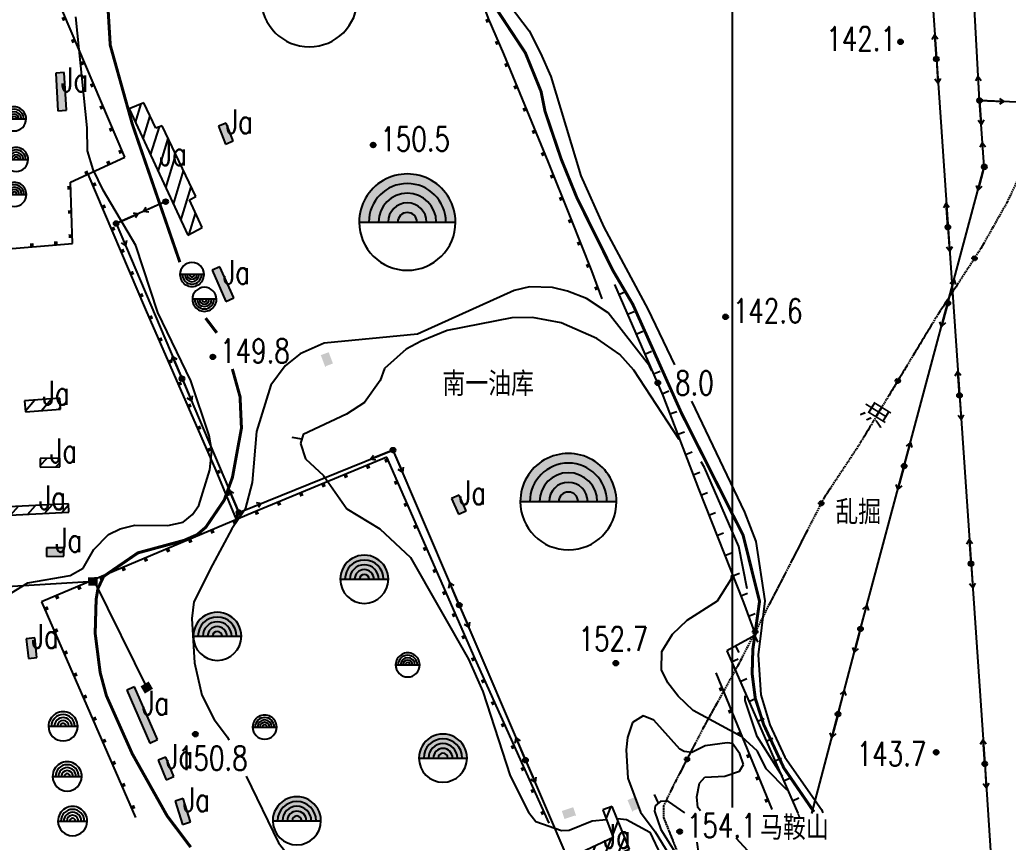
# Model space of a CAD drawing. Extents: x 408766 to 414302, y 5156573 to 5161925.
# Drawn here: x 410408 to 411229, y 5158036 to 5158719 of the extents above; entities that cross this region are included whole.
import ezdxf

# ---------------------------------------------------------------- set-up
doc = ezdxf.new("R2010")
doc.units = 0
doc.header["$LTSCALE"] = 1000
for name, pattern in [('0001', [0.5, 0.5, 0]), ('5130', [1, 1, 0]), ('5310', [1, 1, 0]), ('5320', [0.0018, 0.0013, -0.0005]), ('5400', [1, 1, 0]), ('8111', [1, 1, 0]), ('8112', [1, 1, 0]), ('8130', [1, 1, 0]), ('8650', [1, 1, 0]), ('9995', [0.001, 0, -0.001])]:
    doc.linetypes.add(name, pattern=pattern)
doc.layers.get('0').update_dxf_attribs({"linetype": 'CONTINUOUS'})
for name, color, linetype in [('0001', 1, 'CONTINUOUS'), ('0001ADD', 1, 'CONTINUOUS'), ('0002', 2, 'CONTINUOUS'), ('0002ADD', 2, 'CONTINUOUS'), ('0005', 5, 'CONTINUOUS'), ('0005ADD', 5, 'CONTINUOUS'), ('0005BAK', 5, 'CONTINUOUS'), ('0006', 6, 'CONTINUOUS'), ('0007', 7, 'CONTINUOUS'), ('0010', 10, 'CONTINUOUS'), ('0010ADD', 10, 'CONTINUOUS'), ('0012', 12, 'CONTINUOUS'), ('0013', 13, 'CONTINUOUS'), ('0014', 151, 'CONTINUOUS'), ('0015', 15, 'CONTINUOUS'), ('0017', 85, 'CONTINUOUS')]:
    doc.layers.add(name, color=color, linetype=linetype)
doc.styles.add('CADSLDXJ', font='romanc', dxfattribs={"bigfont": 'cadsldxj'})
doc.styles.add('SIMPLEX', font='simplex.shx', dxfattribs={"width": 0.75, "height": 20})
doc.styles.add('XDX', font='simplex.shx', dxfattribs={"height": 20, "bigfont": 'xdx.shx'})

# ---------------------------------------------------------------- blocks, each defined once
blk = doc.blocks.new('8140')
for radius in [0.0002, 0.0001408438795997714, 8.315594389635764e-05, 3.012139848380626e-05]:
    blk.add_circle((0, 0), radius)
at = {"flags": 1}
blk.add_attdef('8140', (0, 0), '', height=1e-07, dxfattribs=at)
blk = doc.blocks.new('3241')
blk.add_lwpolyline([(-0.001, 0), (0.001, 0)])
for radius, start, end in [(0.001, 359.9998770684631, 180.0000695068902), (0.0008, 0, 180), (0.0006, 0, 180), (0.0004, 0, 180), (0.0002, 0, 180), (0.001, 180.0000915167294, 359.9998163741554)]:
    blk.add_arc((0, 0), radius, start, end)
at = {"flags": 1}
blk.add_attdef('3241', (0, 0), '', height=1e-11, dxfattribs=at)
blk = doc.blocks.new('2111')
h = blk.add_hatch(color=256)
h.paths.add_polyline_path([(0.0005, 0.0003499999999999999), (-0.0005, 0.00035), (-0.0005, -0.00035), (0.0005, -0.00035)])
h.paths.add_polyline_path([(-1.071428571428571e-09, -2.5e-09), (3.392857142857143e-08, -2.5e-09), (3.392857142857143e-08, 1.25e-08), (-1.071428571428571e-09, 1.25e-08)], flags=24)
blk.add_line((0.0005, -0.00035), (0.0005, -0.00035))
at = {"style": 'CADSLDXJ', "flags": 1}
blk.add_attdef('2111', (0, 0), '', height=1e-08, dxfattribs=at)
blk = doc.blocks.new('5130')
blk.add_hatch(color=256).paths.add_polyline_path([(0.0002, 0, 1), (-0.0002, 0, 1)])
for points in [[(0, 0), (0.002, 0)], [(0.00163791951807736, 0.0002329556220974421), (0.002, 0), (0.001658335508446954, -0.0002290562335962028)]]:
    blk.add_lwpolyline(points)
blk.add_circle((0, 0), 0.0002)
at = {"flags": 1}
blk.add_attdef('5130', (0, 0), '', height=1e-06, dxfattribs=at)
blk = doc.blocks.new('5131')
for points in [[(-0.00163791951807736, -0.0002329556220974419), (-0.002, 2.449212707644754e-19), (-0.001658335508446954, 0.000229056233596203)], [(0, 0), (-0.002, 2.449212707644754e-19)]]:
    blk.add_lwpolyline(points)
at = {"flags": 1}
blk.add_attdef('5131', (0, 0), '', height=1e-10, dxfattribs=at)
blk = doc.blocks.new('3244')
blk.add_lwpolyline([(0.001, -1.224606353822377e-19), (-0.001, 1.224606353822377e-19)])
for radius, start, end in [(0.001, 9.151672939466948e-05, 179.9998163741555), (0.001, 179.9998770684631, 6.950689016349543e-05), (0.0008, 180, 0), (0.0006, 180, 0), (0.0004, 180, 0), (0.0002, 180, 0)]:
    blk.add_arc((0, 0), radius, start, end)
at = {"flags": 1}
blk.add_attdef('3244', (0, 0), '', height=1e-08, dxfattribs=at)

msp = doc.modelspace()

# ---------------------------------------------------------------- hatches: boundary and pattern name
at = {"layer": '0001ADD', "linetype": '0001'}
for points in [[(410446.9244965261, 5158643.944720346), (410444.9982421837, 5158675.305126958), (410438.0114070248, 5158674.876018042), (410439.9376613672, 5158643.515611431)], [(410585.5162813842, 5158618.461116271), (410579.6324445632, 5158633.397968704), (410573.119513411, 5158630.832480874), (410579.003350232, 5158615.895628441)], [(410585.8374363939, 5158488.103526473), (410574.4323264652, 5158514.013524574), (410568.0255328656, 5158511.193418943), (410579.4306427943, 5158485.283420842)], [(410779.0568036354, 5158311.517253662), (410773.2086741667, 5158324.43857601), (410766.8314138207, 5158321.552306709), (410772.6795432894, 5158308.630984361)], [(410430.3322971431, 5158273.589187899), (410444.8810899716, 5158273.718931573), (410444.8187119234, 5158280.718653637), (410430.2699190949, 5158280.588909963)], [(410422.4695635022, 5158189.665307106), (410420.5834931287, 5158205.812220851), (410413.6307582786, 5158205.000138279), (410415.5168286521, 5158188.853224535)], [(410522.510711011, 5158121.383879513), (410503.5135338175, 5158165.306265222), (410497.0887148707, 5158162.527470249), (410516.0858920642, 5158118.60508454)], [(410536.2309074439, 5158090.813894896), (410529.5467064745, 5158106.977332256), (410523.0779896308, 5158104.30231779), (410529.7621906002, 5158088.13888043)], [(410549.9743104884, 5158053.070264159), (410543.9937196234, 5158072.396115808), (410537.3065860322, 5158070.326757372), (410543.2871768972, 5158051.000905723)]]:
    msp.add_hatch(color=256, dxfattribs=at).paths.add_polyline_path(points)
h = msp.add_hatch(dxfattribs=at)
h.set_pattern_fill('U', color=256, scale=10, angle=72.86890994921838, style=0, pattern_type=0)
h.set_pattern_definition([(72.86890994921838, (0, 0), (-9.556333208299103, 2.945589179087906), [])])
h.paths.add_polyline_path([(410547.6465120823, 5158540.329700995), (410559.6271839874, 5158546.664819005), (410549.0560128316, 5158569.541662282), (410554.3415878514, 5158572.357274322), (410526.5041697708, 5158631.133143861), (410521.2185736349, 5158629.021437857), (410511.3521317377, 5158650.138522098), (410499.0190952034, 5158645.211204056)])
h = msp.add_hatch(dxfattribs=at)
h.set_pattern_fill('U', color=256, scale=10, angle=49.4503184995866, style=0, pattern_type=0)
h.set_pattern_definition([(49.4503184995866, (0, 0), (-7.598425396632564, 6.501071564889073), [])])
h.paths.add_polyline_path([(410412.9654530412, 5158393.638244542), (410442.0390719064, 5158395.901023605), (410441.3389218022, 5158404.897731465), (410412.2653029371, 5158402.634952403)])
h = msp.add_hatch(dxfattribs=at)
h.set_pattern_fill('U', color=256, scale=10, angle=45.67322893030276, style=0, pattern_type=0)
h.set_pattern_definition([(45.67322893030276, (0, 0), (-7.153663257218454, 6.987496118233102), [])])
h.paths.add_polyline_path([(410425.1590809771, 5158347.601041791), (410441.4997663012, 5158347.793054681), (410441.413339609, 5158355.152103823), (410425.0726542849, 5158354.960090932)])
h = msp.add_hatch(dxfattribs=at)
h.set_pattern_fill('U', color=256, scale=10, angle=47.89231189812153, style=0, pattern_type=0)
h.set_pattern_definition([(47.89231189812153, (0, 0), (-7.418858746483956, 6.705261732379916), [])])
h.paths.add_polyline_path([(410399.5907373837, 5158307.662239606), (410448.9972544821, 5158310.158419282), (410448.6376353101, 5158317.277202376), (410399.2311182117, 5158314.7810227)])
h = msp.add_hatch(dxfattribs=at)
h.set_pattern_fill('U', color=256, scale=10, angle=68.30913373445506, style=0, pattern_type=0)
h.set_pattern_definition([(68.30913373445506, (0, 0), (-9.291915024410544, 3.695986360788363), [])])
h.paths.add_polyline_path([(410878.953326865, 5158015.208631804), (410914.5803112442, 5158030.558768317), (410900.2596569341, 5158065.794283639), (410892.4007664263, 5158063.003354129), (410900.9582202868, 5158040.152597586), (410873.888710884, 5158027.418966566)])
at = {"layer": '0005ADD', "linetype": '5320'}
h = msp.add_hatch(color=256, dxfattribs=at)
edge = h.paths.add_edge_path()
edge.add_arc((411201.0651387091, 5158521.042145152), 1.9, 0, 360)
h = msp.add_hatch(color=256, dxfattribs=at)
edge = h.paths.add_edge_path()
edge.add_arc((411137.3907681699, 5158419.348484455), 1.9, 0, 360)
h = msp.add_hatch(color=256, dxfattribs=at)
edge = h.paths.add_edge_path()
edge.add_arc((411073.786895417, 5158317.641018827), 1.9, 0, 360)
h = msp.add_hatch(color=256, dxfattribs=at)
edge = h.paths.add_edge_path()
edge.add_arc((411018.9293293579, 5158210.91404264), 1.9, 0, 360)
h = msp.add_hatch(color=256, dxfattribs=at)
edge = h.paths.add_edge_path()
edge.add_arc((410962.3392960331, 5158105.113370567), 1.9, 0, 360)
at = {"layer": '0015', "linetype": '8112'}
for points in [[(410755.0522095722, 5158582.074706635), (410752.7569228237, 5158583.941419966), (410748.4337987528, 5158586.448632099), (410744.6684641798, 5158588.120102703), (410739.0902213379, 5158590.070149664), (410732.6752398859, 5158590.905891196), (410727.9337356556, 5158590.766603018), (410722.3554927973, 5158590.348738483), (410716.3588697781, 5158588.537967239), (410710.7806269371, 5158586.170043281), (410705.7601953376, 5158582.687813898), (410701.715976882, 5158579.344860226), (410698.752816609, 5158575.798862606), (410696.2426225516, 5158572.455908937), (410694.2902179914, 5158568.973679553), (410692.7562153377, 5158565.352149522), (410690.9432853272, 5158559.641284361), (410690.1065467264, 5158553.930406734), (410690.0828523606, 5158551.104054314), (410770.0828523603, 5158551.103926119), (410768.887438943, 5158560.809931924), (410766.9059810453, 5158566.752869929), (410763.8379540013, 5158572.463735096), (410759.6542609952, 5158577.896023901)], [(410888.8039325072, 5158349.985508266), (410886.5086457587, 5158351.852221596), (410882.1855216878, 5158354.359433729), (410878.4201871149, 5158356.030904333), (410872.8419442729, 5158357.980951294), (410866.4269628209, 5158358.816692826), (410861.6854585907, 5158358.677404649), (410856.1072157323, 5158358.259540114), (410850.1105927131, 5158356.448768869), (410844.5323498722, 5158354.080844912), (410839.5119182727, 5158350.598615528), (410835.4676998171, 5158347.255661856), (410832.5045395441, 5158343.709664237), (410829.9943454866, 5158340.366710568), (410828.0419409265, 5158336.884481183), (410826.5079382728, 5158333.262951152), (410824.6950082622, 5158327.552085992), (410823.8582696614, 5158321.841208365), (410823.8345752957, 5158319.014855945), (410903.8345752954, 5158319.01472775), (410902.6391618781, 5158328.720733554), (410900.6577039803, 5158334.66367156), (410897.5896769364, 5158340.374536727), (410893.4059839303, 5158345.806825532)], [(410712.1230912119, 5158263.575680978), (410710.4265276725, 5158266.202242036), (410708.899611785, 5158268.150968023), (410706.9485332763, 5158270.014977083), (410704.827807107, 5158271.455339225), (410702.1981162246, 5158272.895713832), (410699.3139321177, 5158273.912441514), (410696.5145718341, 5158274.336075974), (410693.3759162342, 5158274.50553474), (410689.8130980187, 5158274.081900283), (410686.0806103941, 5158272.726255058), (410682.8571092284, 5158270.946975385), (410680.3122421757, 5158268.828790632), (410678.3270558811, 5158266.448105549), (410676.8849638241, 5158264.41463772), (410675.9518364836, 5158262.296452965), (410674.9338853153, 5158258.992081763), (410674.5945682586, 5158257.1280727), (410674.2956329934, 5158254.556516776), (410714.2956367068, 5158254.556484624), (410713.9893458911, 5158256.373845345), (410713.8196764938, 5158258.661488865), (410713.0562185497, 5158261.033861778)], [(410590.039079491, 5158216.235022539), (410588.3425159517, 5158218.861583598), (410586.8156000642, 5158220.810309584), (410584.8645215554, 5158222.674318644), (410582.7437953861, 5158224.114680787), (410580.1141045037, 5158225.555055394), (410577.2299203969, 5158226.571783076), (410574.4305601132, 5158226.995417535), (410571.2919045133, 5158227.164876302), (410567.7290862979, 5158226.741241844), (410563.9965986733, 5158225.38559662), (410560.7730975075, 5158223.606316946), (410558.2282304549, 5158221.488132194), (410556.2430441602, 5158219.10744711), (410554.8009521032, 5158217.073979282), (410553.8678247628, 5158214.955794526), (410552.8498735945, 5158211.651423325), (410552.5105565378, 5158209.787414261), (410552.2116212726, 5158207.215858337), (410592.2116249859, 5158207.215826185), (410591.9053341703, 5158209.033186907), (410591.735664773, 5158211.320830426), (410590.9722068288, 5158213.693203339)], [(410777.4739171798, 5158115.098159065), (410775.7773536404, 5158117.724720123), (410774.2504377529, 5158119.67344611), (410772.2993592442, 5158121.537455169), (410770.1786330749, 5158122.977817312), (410767.5489421925, 5158124.418191919), (410764.6647580856, 5158125.434919601), (410761.865397802, 5158125.858554061), (410758.7267422021, 5158126.028012827), (410755.1639239866, 5158125.60437837), (410751.431436362, 5158124.248733145), (410748.2079351963, 5158122.469453472), (410745.6630681437, 5158120.351268719), (410743.677881849, 5158117.970583635), (410742.235789792, 5158115.937115807), (410741.3026624515, 5158113.818931052), (410740.2847112832, 5158110.51455985), (410739.9453942265, 5158108.650550786), (410739.6464589613, 5158106.078994863), (410779.6464626747, 5158106.078962711), (410779.340171859, 5158107.896323432), (410779.1705024617, 5158110.183966951), (410778.4070445176, 5158112.556339865)], [(410656.1508417291, 5158063.054864038), (410654.4542781897, 5158065.681425096), (410652.9273623023, 5158067.630151083), (410650.9762837935, 5158069.494160143), (410648.8555576242, 5158070.934522285), (410646.2258667418, 5158072.374896892), (410643.341682635, 5158073.391624575), (410640.5423223513, 5158073.815259034), (410637.4036667514, 5158073.9847178), (410633.8408485359, 5158073.561083343), (410630.1083609114, 5158072.205438118), (410626.8848597456, 5158070.426158445), (410624.339992693, 5158068.307973692), (410622.3548063983, 5158065.927288609), (410620.9127143413, 5158063.89382078), (410619.9795870009, 5158061.775636025), (410618.9616358326, 5158058.471264823), (410618.6223187759, 5158056.60725576), (410618.3233835106, 5158054.035699836), (410658.323387224, 5158054.035667684), (410658.0170964084, 5158055.853028405), (410657.8474270111, 5158058.140671925), (410657.0839690669, 5158060.513044838)]]:
    msp.add_hatch(color=256, dxfattribs=at).paths.add_polyline_path(points)

# ---------------------------------------------------------------- linework, layer by layer
at = {"layer": '0001', "linetype": '0001'}
for points in [[(410446.9244965261, 5158643.944720346), (410444.9982421837, 5158675.305126958), (410438.0114070248, 5158674.876018042), (410439.9376613672, 5158643.515611431)], [(410547.6465120823, 5158540.329700995), (410559.6271839874, 5158546.664819005), (410549.0560128316, 5158569.541662282), (410554.3415878514, 5158572.357274322), (410526.5041697708, 5158631.133143861), (410521.2185736349, 5158629.021437857), (410511.3521317377, 5158650.138522098), (410499.0190952034, 5158645.211204056)], [(410585.5162813842, 5158618.461116271), (410579.6324445632, 5158633.397968704), (410573.119513411, 5158630.832480874), (410579.003350232, 5158615.895628441)], [(410585.8374363939, 5158488.103526473), (410574.4323264652, 5158514.013524574), (410568.0255328656, 5158511.193418943), (410579.4306427943, 5158485.283420842)], [(410412.9654530412, 5158393.638244542), (410442.0390719064, 5158395.901023605), (410441.3389218022, 5158404.897731465), (410412.2653029371, 5158402.634952403)], [(410425.1590809771, 5158347.601041791), (410441.4997663012, 5158347.793054681), (410441.413339609, 5158355.152103823), (410425.0726542849, 5158354.960090932)], [(410779.0568036354, 5158311.517253662), (410773.2086741667, 5158324.43857601), (410766.8314138207, 5158321.552306709), (410772.6795432894, 5158308.630984361)], [(410399.5907373837, 5158307.662239606), (410448.9972544821, 5158310.158419282), (410448.6376353101, 5158317.277202376), (410399.2311182117, 5158314.7810227)], [(410430.3322971431, 5158273.589187899), (410444.8810899716, 5158273.718931573), (410444.8187119234, 5158280.718653637), (410430.2699190949, 5158280.588909963)], [(410422.4695635022, 5158189.665307106), (410420.5834931287, 5158205.812220851), (410413.6307582786, 5158205.000138279), (410415.5168286521, 5158188.853224535)], [(410522.510711011, 5158121.383879513), (410503.5135338175, 5158165.306265222), (410497.0887148707, 5158162.527470249), (410516.0858920642, 5158118.60508454)], [(410536.2309074439, 5158090.813894896), (410529.5467064745, 5158106.977332256), (410523.0779896308, 5158104.30231779), (410529.7621906002, 5158088.13888043)], [(410549.9743104884, 5158053.070264159), (410543.9937196234, 5158072.396115808), (410537.3065860322, 5158070.326757372), (410543.2871768972, 5158051.000905723)], [(410878.953326865, 5158015.208631804), (410914.5803112442, 5158030.558768317), (410900.2596569341, 5158065.794283639), (410892.4007664263, 5158063.003354129), (410900.9582202868, 5158040.152597586), (410873.888710884, 5158027.418966566)]]:
    msp.add_lwpolyline(points, close=True, dxfattribs=at)
at = {"layer": '0002', "linetype": '5130'}
for points in [[(410511.0353758438, 5160229.602009266), (410687.3580212285, 5160235.958733264), (410978.9386433628, 5160245.477050213), (411021.2631529807, 5160052.522604574), (411059.9608429625, 5159636.981943219), (411128.7651522088, 5159277.638983118), (411169.3890120686, 5158686.551971494), (411209.6187396214, 5158101.352729729), (411227.7953867756, 5157819.725503992)], [(411066.0132129141, 5158060.137755522), (411106.4360419406, 5158213.338443407), (411209.2450054826, 5158597.042660645), (411205.3401710621, 5158652.070465687), (411161.5041276219, 5159423.66511285), (411226.4404500703, 5159433.234429061), (411212.9461004025, 5159846.026830844)], [(413192.7941280474, 5158559.344787613), (412629.8488620771, 5158583.628922439), (411841.7289147526, 5158622.373230617), (411642.1874879327, 5158633.007587687), (411205.3401710621, 5158652.070465687)], [(410529.3936990973, 5158568.118282907), (410488.1883858647, 5158549.974202686), (410590.2111964046, 5158309.972410578), (410718.1372099068, 5158361.828371369), (410871.5468702607, 5158003.111202365), (410862.8242461403, 5157995.444159864), (410937.3182506362, 5157985.191504374), (411052.0625075499, 5158007.265215184), (411052.6316329893, 5158009.422174776)]]:
    msp.add_lwpolyline(points, dxfattribs=at)
at = {"layer": '0005', "linetype": '8650'}
msp.add_lwpolyline([(410902.1840530583, 5158499.348724701), (410942.380290451, 5158407.067828473), (410971.7775349115, 5158329.767593443), (411009.1228010057, 5158235.212660305), (411019.3218428475, 5158208.247462884), (410995.3240948532, 5158195.06447425), (411054.3678212563, 5158060.386727548)], dxfattribs=at)
at = {"layer": '0005ADD', "linetype": '5320'}
for points in [[(411228.6137143452, 5158568.62237668), (411228.0576700536, 5158567.428309971), (411213.9038754748, 5158542.480887597)], [(411208.9692847198, 5158533.783197439), (411206.342890951, 5158529.153926165), (411192.884763126, 5158508.469100361)], [(411187.4311794039, 5158500.0870705), (411171.0704282377, 5158474.940980918)], [(411165.8357794017, 5158466.421633234), (411150.3203187298, 5158440.745370263)], [(411145.1484985059, 5158432.18661594), (411129.6330378341, 5158406.510352969)], [(411114.2920198879, 5158381.122772196), (411108.9457569383, 5158372.275335674)], [(411103.7103246564, 5158363.756849759), (411087.1405392612, 5158338.748007084)], [(411081.6172774627, 5158330.411726192), (411075.9698996834, 5158321.888116559), (411066.9296996592, 5158304.300146803)], [(411062.3582358209, 5158295.406232121), (411048.6438443062, 5158268.724488075)], [(411044.0723804679, 5158259.830573393), (411030.3579889531, 5158233.148829346)], [(411025.7865251148, 5158224.254914664), (411012.0721336001, 5158197.573170616)], [(411007.5006697618, 5158188.679255934), (411004.200296486, 5158182.258284584), (410993.1269955672, 5158162.350178373)], [(410988.2661250022, 5158153.611074451), (410975.4601433263, 5158130.5878725), (410973.7865691191, 5158127.338580101)], [(410969.2076598845, 5158118.448496287), (410955.4709321808, 5158091.778244845)], [(410950.8920229463, 5158082.888161031), (410948.5773848543, 5158078.394224684), (410942.829366892, 5158066.274001128), (410942.829366892, 5158056.705411229), (410943.5588813921, 5158054.883801552)], [(410947.2766127335, 5158045.600565388), (410953.0480678379, 5158031.189147289), (410960.6191882896, 5158018.851039752)]]:
    msp.add_lwpolyline(points, dxfattribs=at)
at = {"layer": '0005ADD', "linetype": '8650'}
for points in [[(410905.7781601172, 5158491.097519064), (410911.2789790339, 5158493.493555634)], [(410912.9663742348, 5158474.595107792), (410918.4671931515, 5158476.991144362)], [(410920.1545883524, 5158458.09269652), (410925.6554072691, 5158460.48873309)], [(410927.34280247, 5158441.590285247), (410932.8436213868, 5158443.986321817)], [(410934.5310165876, 5158425.087873976), (410940.0318355044, 5158427.483910546)], [(410941.7192307052, 5158408.585462703), (410947.220049622, 5158410.981499273)], [(410948.190195825, 5158391.790646575), (410953.798352793, 5158393.923385523)], [(410954.5885191145, 5158374.966216152), (410960.1966760826, 5158377.098955099)], [(410960.986842404, 5158358.141785728), (410966.5949993721, 5158360.274524676)], [(410967.3851656935, 5158341.317355304), (410972.9933226616, 5158343.450094252)], [(410973.8505441375, 5158324.518916188), (410979.431067028, 5158326.722949824)], [(410980.4627509661, 5158307.777389349), (410986.0432738566, 5158309.981422986)], [(410987.0749577947, 5158291.035862512), (410992.6554806852, 5158293.239896148)], [(410993.6871646233, 5158274.294335674), (410999.2676875138, 5158276.498369311)], [(411000.299371452, 5158257.552808837), (411005.8798943424, 5158259.756842474)], [(411006.9115782806, 5158240.811282), (411012.4921011711, 5158243.015315636)], [(411013.3611581426, 5158224.00688836), (411018.9731650137, 5158226.129476138)], [(411018.3130502526, 5158207.693289995), (411021.201875469, 5158202.434517432)], [(411002.536787395, 5158199.026714533), (411005.4256126115, 5158193.767941969)], [(410999.2471679541, 5158186.1160105), (411004.7422945059, 5158188.525073426)], [(411006.4744610302, 5158169.63067657), (411011.969587582, 5158172.039739496)], [(411013.7017541063, 5158153.14534264), (411019.1968806582, 5158155.554405565)], [(411020.9290471824, 5158136.66000871), (411026.4241737342, 5158139.069071636)], [(411028.1563402585, 5158120.174674779), (411033.6514668103, 5158122.583737705)], [(411035.3836333346, 5158103.689340848), (411040.8787598864, 5158106.098403774)], [(411042.6109264106, 5158087.204006919), (411048.1060529625, 5158089.613069844)], [(411049.8382194868, 5158070.718672988), (411055.3333460386, 5158073.127735914)]]:
    msp.add_lwpolyline(points, dxfattribs=at)
at = {"layer": '0005ADD', "linetype": '5310'}
msp.add_lwpolyline([(410192.5181443939, 5158236.210693234), (410470.0740946014, 5158252.99311203), (410514.6848038766, 5158162.865672685)], dxfattribs=at)
at = {"layer": '0005ADD', "linetype": '5310', "const_width": 7}
for points in [[(410464.9874846547, 5158252.611132002), (410472.8387811527, 5158252.907752882)], [(410510.2816622392, 5158162.643787755), (410517.0316575482, 5158166.664783151)]]:
    msp.add_lwpolyline(points, dxfattribs=at)
at = {"layer": '0005ADD', "linetype": '5320'}
for centre in [(411201.0651387091, 5158521.042145152), (411137.3907681699, 5158419.348484455), (411073.786895417, 5158317.641018827), (411018.9293293579, 5158210.91404264), (410962.3392960331, 5158105.113370567)]:
    msp.add_circle(centre, 1.9, dxfattribs=at)
at = {"layer": '0005BAK', "linetype": '5320'}
msp.add_lwpolyline([(411526.5005231322, 5158744.673094268), (411467.382957635, 5158697.668721306), (411413.0960204364, 5158660.670154329), (411371.5824752572, 5158630.688555699), (411341.5650082348, 5158608.999730139), (411324.9595901631, 5158604.534383344), (411303.2448110604, 5158602.620670207), (411274.6805551477, 5158603.151072224), (411254.2431321399, 5158601.237346981), (411240.8310620731, 5158594.858287049), (411228.0576700536, 5158567.428309971), (411206.342890951, 5158529.153926165), (411169.854369035, 5158473.071926537), (411104.7100528432, 5158365.265743468), (411075.9698996834, 5158321.888116559), (411004.200296486, 5158182.258284584), (410975.4601433263, 5158130.5878725), (410948.5773848543, 5158078.394224684), (410942.829366892, 5158066.274001128), (410942.829366892, 5158056.705411229), (410953.0480678379, 5158031.189147289)], dxfattribs=at)
at = {"layer": '0006', "linetype": '8130'}
for points, elevation in [([(410642.4178955519, 5158370.965881893), (410634.5314569392, 5158372.309044582)], 152), ([(410938.5420134525, 5158068.647803961), (410935.2335955306, 5158075.931647099)], 154)]:
    msp.add_lwpolyline(points, dxfattribs=dict(at, elevation=elevation))
at = {"layer": '0007', "linetype": '8112', "const_width": 2.5, "elevation": 150}
for points in [[(411067.7637526071, 5158061.429367514), (411042.748468, 5158097.898105), (411026.013893, 5158133.905538), (411019.02129, 5158155.679836), (411016.427628, 5158176.06322), (411017.001714, 5158196.359129), (411022.566835, 5158236.194169), (411008.904284, 5158291.159648), (410957.867545, 5158392.226133999), (410917.313394, 5158482.848401), (410900.97792, 5158510.595097), (410870.984389, 5158571.092976), (410857.941986, 5158603.192344001), (410844.481009, 5158642.920667), (410841.145569, 5158659.517005), (410828.1029, 5158691.616801), (410758.178903, 5158797.658077)], [(410481.611818, 5158726.611642), (410483.340727, 5158697.997294), (410501.771824, 5158632.1014), (410541.1473772548, 5158517.848778915)], [(410562.5404395699, 5158471.419039488), (410571.8396478184, 5158459.175018843)], [(410584.749429272, 5158429.175018843), (410591.139528, 5158406.177891), (410592.306007, 5158380.119057), (410584.806368, 5158339.064773001), (410577.933534, 5158320.21091), (410562.717018, 5158297.77883), (410555.568812, 5158291.628414), (410544.655074, 5158286.851644), (410506.319332, 5158276.484629001), (410477.870008, 5158256.956972), (410473.148727, 5158246.930501), (410471.631028, 5158238.085125), (410470.825567, 5158209.541032), (410474.981112, 5158177.051095), (410480.146065, 5158157.864277), (410501.611194, 5158109.661332), (410530.589046, 5158058.07749), (410550.14615, 5158032.145962)]]:
    msp.add_lwpolyline(points, dxfattribs=at)
at = {"layer": '0007', "linetype": '8112', "elevation": 149}
for points in [[(410796.930572, 5158755.323155), (410831.157087, 5158709.940435), (410840.77469, 5158691.265623), (410849.107146, 5158671.991726), (410874.038641, 5158589.416505001), (410893.129873, 5158546.993629), (410929.877276, 5158478.692168), (410951.8451318039, 5158432.530853576)], [(410401.395923, 5158243.199569999), (410414.951105, 5158251.712479), (410449.993537, 5158257.727207), (410460.942975, 5158263.772762001), (410469.626683, 5158279.403021), (410482.022278, 5158291.756611), (410491.668864, 5158296.568456), (410503.795995, 5158299.40731), (410531.056952, 5158299.288663), (410543.817663, 5158302.109975), (410551.599429, 5158308.242880001), (410556.882775, 5158315.714424), (410565.960646, 5158345.29896), (410567.675424, 5158361.121476999), (410565.499286, 5158373.877596), (410550.297824, 5158419.368714), (410522.729092, 5158475.993958999), (410504.645725, 5158531.722433999), (410477.405587, 5158577.547937999), (410469.018716, 5158594.920051), (410464.379611, 5158610.283987001), (410464.282961, 5158629.330997), (410454.839908, 5158721.640394)], [(410966.121927912, 5158402.530853576), (411010.076026, 5158310.169589), (411019.531279, 5158285.78798), (411027.019666, 5158236.705882), (411021.310999, 5158191.796904), (411023.545842, 5158158.728603), (411031.082277, 5158133.765598999), (411043.633207, 5158106.760028), (411074.108211, 5158063.391505), (411075.235099495, 5158060.539622718)]]:
    msp.add_lwpolyline(points, dxfattribs=at)
at = {"layer": '0007', "linetype": '8111'}
for points in [[(410933.1067566682, 5158427.634122188), (410931.084512, 5158431.686916), (410896.823859, 5158475.798339), (410878.772955, 5158487.723567), (410863.094949, 5158493.870331), (410850.495163, 5158496.758108), (410831.487915, 5158497.284173001), (410818.726794, 5158494.463522), (410738.436918, 5158457.964228), (410660.872469, 5158450.588576999), (410640.963095, 5158441.617583999), (410628.63869, 5158431.801901001), (410616.768786, 5158415.625683), (410604.905684, 5158377.231455999), (410601.171542, 5158334.80358), (410595.476254, 5158312.743255001), (410584.24013, 5158296.549172), (410568.175202, 5158266.522946)], [(410955.766590873, 5158370.730426891), (410918.305514, 5158428.231915), (410906.626313, 5158441.250164), (410887.344214, 5158454.478837), (410857.906964, 5158467.35385), (410833.938756, 5158471.825687001), (410816.81436, 5158471.66479), (410763.253741, 5158461.086213), (410741.443507, 5158452.168044), (410729.208553, 5158445.523999), (410711.002735, 5158429.523401001), (410707.548224, 5158419.46247), (410694.357297, 5158401.418666), (410679.498616, 5158391.673089), (410643.517353, 5158374.894134), (410641.401717, 5158367.335177), (410645.478432, 5158354.526691), (410660.307788, 5158340.786162), (410679.81147, 5158312.951251999), (410707.240226, 5158296.323568), (410732.571097, 5158272.771479), (410780.907883, 5158188.280720999), (410792.826132, 5158161.291247), (410815.580712, 5158091.473394999), (410830.576779, 5158061.225579), (410836.697078, 5158053.439528), (410858.040279, 5158045.868217), (410864.393619, 5158046.327671), (410883.63295, 5158054.048651), (410895.3444494474, 5158055.142910456)], [(411012.2394472381, 5158246.556659103), (411005.467398, 5158281.733472), (410976.886119, 5158347.267713), (410974.0578289377, 5158352.029340664)], [(410568.175202, 5158266.522946), (410552.726033, 5158235.844737), (410551.065011, 5158221.925065001), (410553.194267, 5158185.047976), (410559.411279, 5158158.214813), (410569.626503, 5158138.25409), (410580.618483, 5158123.350355), (410581.7553680679, 5158121.01208037)], [(411045.483800084, 5158079.453421204), (411028.141042, 5158097.031838), (411020.951133, 5158111.82936), (411007.969573, 5158123.613105999), (410967.380908, 5158145.680371), (410955.032773, 5158157.446823), (410946.467971, 5158168.474097), (410941.070904, 5158179.413919), (410941.501332, 5158194.63607), (410950.150022, 5158208.99645), (410962.528324, 5158220.714751001), (410987.703332, 5158236.522673001), (410998.994001, 5158254.618332), (410999.5874612534, 5158257.936338502)], [(411041.5521295763, 5158090.854214809), (411020.658458, 5158123.897533), (411010.731325, 5158154.004527), (411010.5457381355, 5158157.834958714)], [(410973.4402543374, 5158062.301090865), (410971.438392, 5158064.955403), (410970.422424, 5158073.869904), (410972.645922, 5158085.233988), (410977.224231, 5158090.185597), (410993.73227, 5158090.999437001), (411005.895198, 5158095.106920999), (411009.224382, 5158100.727713), (411006.307808, 5158109.694629), (411000.205554, 5158118.114758), (410995.788665, 5158118.87144), (410977.326119, 5158116.207403), (410966.394397, 5158110.796456), (410960.076871, 5158111.605603), (410956.329401, 5158113.613302), (410934.81884, 5158137.692945), (410926.038834, 5158141.109129), (410917.007761, 5158135.645697), (410912.847823, 5158123.06546), (410911.927356, 5158112.934798)], [(410911.927356, 5158112.934798), (410913.164488, 5158089.414733999), (410923.779216, 5158061.192625), (410936.001704, 5158044.98655), (410961.444567, 5158003.025877), (410984.807182, 5157954.775533999), (410990.586426, 5157934.939095), (411000.220649, 5157916.900653), (411007.0526451098, 5157911.211662708)], [(410596.3415726027, 5158091.012080369), (410623.164384, 5158035.844587), (410643.354699, 5158009.896109), (410654.525509, 5158001.335766001), (410665.767953, 5157995.312615), (410682.204082, 5157993.589706), (410702.584762, 5157996.836238), (410769.064046, 5158015.949993), (410830.08095, 5158021.24914), (410852.218966, 5158019.368873999), (410866.575214, 5158011.355706), (410881.367739, 5157996.348212), (410888.067687, 5157986.642054), (410911.358928, 5157935.854101), (410921.136784, 5157922.889456), (410932.92281, 5157913.678003), (410946.752886, 5157909.488236), (410968.944411, 5157909.511214), (410986.2732202907, 5157904.430254832)], [(410960.4091956491, 5158060.680417013), (410946.85577, 5158070.077058), (410940.520339, 5158070.251902), (410935.977931, 5158066.568752999), (410935.218848, 5158062.146441001)], [(410904.2504597057, 5158055.975040107), (410904.611556, 5158056.008779), (410912.196127, 5158055.164729), (410931.548981, 5158044.474663), (410940.514055, 5158025.184769999), (410953.178483, 5157979.76819), (410970.420992, 5157939.303589)], [(410935.218848, 5158062.146441001), (410940.490296, 5158046.766949), (410971.437679, 5157997.672241), (410979.822885, 5157980.302805999), (410986.815416, 5157958.528622), (410991.865756, 5157957.754605), (410993.927811, 5157963.410433999), (410974.838554, 5158005.830133), (410970.9014092277, 5158036.380060676)], [(411015.5083397146, 5158014.481130572), (411017.028837, 5158017.995848999), (411015.977044, 5158025.641766001), (411003.2538187791, 5158039.631526661)]]:
    msp.add_lwpolyline(points, dxfattribs=at)
at = {"layer": '0010', "linetype": '5400'}
for points in [[(410891.9708634188, 5158487.328320731), (410883.3246796385, 5158510.768480101), (410866.032312078, 5158553.947726778), (410846.8871953752, 5158601.44489086), (410810.2726947107, 5158690.721248987), (410797.4830432819, 5158720.193702355), (410787.4220586071, 5158746.854272089), (410758.95449339, 5158813.276145267), (410734.2511081442, 5158876.811312491), (410710.1653059457, 5158879.895551314), (410654.5827049796, 5158855.838546601), (410623.595015771, 5158842.165986834), (410564.76013172, 5158816.230785679), (410518.7440182219, 5158795.876584073), (410484.2319436565, 5158787.669237492), (410451.1837649554, 5158779.804746861), (410422.3688396285, 5158771.716055578)], [(410422.3688396285, 5158771.716055578), (410355.3468783934, 5158767.510280867), (410363.768492279, 5158664.11842112), (410376.7721344283, 5158527.282230223), (410451.8648230478, 5158533.240404001), (410450.4612136948, 5158584.410616575), (410495.4538290458, 5158604.944992173), (410443.5767263643, 5158726.463730633), (410422.3688396285, 5158771.716055578)], [(410464.8499168342, 5158590.977539442), (410512.5144894643, 5158478.558105952), (410571.0452592113, 5158344.873604124), (410587.9705938954, 5158304.221448464)], [(410847.9147267005, 5158052.12306755), (410786.3004549846, 5158188.477749387), (410713.0962017436, 5158355.989119204), (410601.948927394, 5158310.135334641), (410426.3567659659, 5158235.84664663), (410504.3837711941, 5158056.868432134)], [(411033.0148727912, 5158063.43493386), (411032.6611890105, 5158064.361050619), (410986.5326955426, 5158176.93973816)]]:
    msp.add_lwpolyline(points, dxfattribs=at)
at = {"layer": '0010ADD', "linetype": '5400', "const_width": 3}
for points in [[(410446.1071061848, 5158720.536480503), (410443.3480028381, 5158719.35862282)], [(410798.0118755699, 5158718.975062032), (410795.2598233932, 5158717.780822183)], [(410453.9596071155, 5158702.142507873), (410451.2005037689, 5158700.96465019)], [(410805.9735906398, 5158700.628097892), (410803.221538463, 5158699.433858043)], [(410461.8121080464, 5158683.748535242), (410459.0530046997, 5158682.570677559)], [(410813.7638702231, 5158682.208789998), (410810.9882294755, 5158681.070449784)], [(410469.6646089772, 5158665.354562611), (410466.9055056305, 5158664.176704928)], [(410821.3529220487, 5158663.704566361), (410818.5772813011, 5158662.566226148)], [(410477.517109908, 5158646.960589982), (410474.7580065613, 5158645.782732299)], [(410828.9419738743, 5158645.200342725), (410826.1663331267, 5158644.062002512)], [(410485.3696108388, 5158628.566617351), (410482.6105074921, 5158627.388759668)], [(410836.5310256999, 5158626.696119089), (410833.7553849524, 5158625.557778875)], [(410493.2221117696, 5158610.17264472), (410490.4630084229, 5158608.994787037)], [(410844.1200775256, 5158608.191895451), (410841.344436778, 5158607.053555238)], [(410482.4301934935, 5158599.001078444), (410481.1846214187, 5158601.730281662)], [(410464.2355579087, 5158590.697149498), (410462.9899858339, 5158593.426352717)], [(410851.637950811, 5158589.658730768), (410848.8554777935, 5158588.537194363)], [(410450.5944440668, 5158579.553548304), (410447.595571534, 5158579.471307607)], [(410468.7534357812, 5158581.770882078), (410471.5154403995, 5158582.941920287)], [(410859.1149775374, 5158571.108957957), (410856.33250452, 5158569.987421552)], [(410476.5604736751, 5158563.357567349), (410479.3224782935, 5158564.528605558)], [(410451.1428418673, 5158559.561068222), (410448.1439693346, 5158559.478827525)], [(410484.3675115691, 5158544.94425262), (410487.1295161875, 5158546.115290829)], [(410866.5888938672, 5158552.557935456), (410863.8039166649, 5158551.442631918)], [(410451.6912396679, 5158539.568588139), (410448.6923671352, 5158539.486347442)], [(410418.3008728098, 5158530.577297221), (410418.0636047018, 5158533.56789981)], [(410438.2382133947, 5158532.159210747), (410438.0009452866, 5158535.149813336)], [(410874.0243682546, 5158533.991467816), (410871.2393910523, 5158532.876164278)], [(410492.1745494631, 5158526.53093789), (410494.9365540814, 5158527.701976099)], [(410881.459842642, 5158515.425000175), (410878.6748654397, 5158514.309696637)], [(410499.9815873571, 5158508.117623161), (410502.7435919754, 5158509.28866137)], [(410888.510167607, 5158496.710409225), (410885.6955344905, 5158495.672218289)], [(410507.788625251, 5158489.704308431), (410510.5506298694, 5158490.87534664)], [(410515.6802704025, 5158471.327450189), (410518.4284192781, 5158472.530645002)], [(410523.701685067, 5158453.006508434), (410526.4498339426, 5158454.209703247)], [(410531.7230997317, 5158434.68556668), (410534.4712486073, 5158435.888761492)], [(410539.7445143962, 5158416.364624925), (410542.4926632718, 5158417.567819738)], [(410547.7659290609, 5158398.04368317), (410550.5140779365, 5158399.246877983)], [(410555.7873437254, 5158379.722741416), (410558.535492601, 5158380.925936229)], [(410563.8087583901, 5158361.401799661), (410566.5569072657, 5158362.604994474)], [(410696.8612155578, 5158349.291379081), (410698.0053087792, 5158346.518104716)], [(410714.0723589338, 5158353.755404347), (410711.3233855869, 5158352.554094421)], [(410571.797474455, 5158343.066894139), (410574.5670283883, 5158344.219964393)], [(410678.372768051, 5158341.663973966), (410679.5168612723, 5158338.890699601)], [(410659.8843205441, 5158334.036568851), (410661.0284137655, 5158331.263294486)], [(410722.081207721, 5158335.428966037), (410719.3322343741, 5158334.227656111)], [(410579.484726297, 5158324.603249886), (410582.2542802303, 5158325.75632014)], [(410641.3958730373, 5158326.409163736), (410642.5399662586, 5158323.635889371)], [(410622.9074255305, 5158318.781758621), (410624.0515187518, 5158316.008484256)], [(410730.0900565081, 5158317.102527728), (410727.3410831612, 5158315.901217802)], [(410604.4189780236, 5158311.154353507), (410605.563071245, 5158308.381079142)], [(410585.9903910389, 5158303.383673754), (410587.1592894825, 5158300.620762892)], [(410587.171978139, 5158306.139605632), (410589.9415320723, 5158307.292675886)], [(410567.5710345983, 5158295.590900928), (410568.7399330418, 5158292.827990066)], [(410738.0989052954, 5158298.776089419), (410735.3499319485, 5158297.574779493)], [(410549.1516781577, 5158287.798128102), (410550.3205766012, 5158285.03521724)], [(410530.732321717, 5158280.005355277), (410531.9012201605, 5158277.242444416)], [(410746.1077540825, 5158280.449651109), (410743.3587807356, 5158279.248341183)], [(410512.3129652764, 5158272.212582451), (410513.4818637199, 5158269.44967159)], [(410493.8936088357, 5158264.419809625), (410495.0625072792, 5158261.656898764)], [(410754.1166028697, 5158262.1232128), (410751.3676295228, 5158260.921902874)], [(410475.474252395, 5158256.6270368), (410476.6431508386, 5158253.864125938)], [(410457.0548959544, 5158248.834263974), (410458.2237943979, 5158246.071353112)], [(410762.1254516569, 5158243.796774491), (410759.37647831, 5158242.595464565)], [(410438.6355395137, 5158241.041491148), (410439.8044379572, 5158238.278580287)], [(410429.0213264023, 5158229.734682344), (410431.7713607529, 5158230.933561433)], [(410770.1343004441, 5158225.470336181), (410767.3853270972, 5158224.269026255)], [(410437.0139696563, 5158211.401170574), (410439.7640040069, 5158212.600049663)], [(410778.1431492313, 5158207.143897872), (410775.3941758844, 5158205.942587947)], [(410445.0066129104, 5158193.067658804), (410447.756647261, 5158194.266537894)], [(410786.1519980184, 5158188.817459563), (410783.4030246715, 5158187.616149637)], [(410452.9992561644, 5158174.734147035), (410455.749290515, 5158175.933026124)], [(410794.3833858819, 5158170.589921776), (410791.6495275841, 5158169.354600439)], [(410991.8719285052, 5158163.909097135), (410989.0959166685, 5158162.771662178)], [(410460.9918994185, 5158156.400635265), (410463.7419337691, 5158157.599514354)], [(410802.6189767771, 5158152.364251895), (410799.8851184793, 5158151.128930558)], [(410999.4549453097, 5158145.402399532), (410996.678933473, 5158144.264964575)], [(410468.9845426726, 5158138.067123495), (410471.7345770232, 5158139.266002584)], [(410810.8545676722, 5158134.138582014), (410808.1207093744, 5158132.903260677)], [(410476.9771859266, 5158119.733611725), (410479.7272202772, 5158120.932490814)], [(411007.0379621143, 5158126.89570193), (411004.2619502776, 5158125.758266972)], [(410819.0901585674, 5158115.912912133), (410816.3563002696, 5158114.677590796)], [(411014.6209789189, 5158108.389004328), (411011.8449670821, 5158107.251569371)], [(410484.9698291807, 5158101.400099955), (410487.7198635313, 5158102.598979045)], [(410827.3257494626, 5158097.687242253), (410824.5918911648, 5158096.451920915)], [(411022.2039957234, 5158089.882306726), (411019.4279838867, 5158088.744871768)], [(410492.9624724347, 5158083.066588186), (410495.7125067853, 5158084.265467275)], [(410835.5613403578, 5158079.461572371), (410832.8274820599, 5158078.226251034)], [(411029.7870125279, 5158071.375609123), (411027.0110006912, 5158070.238174166)], [(410500.9551156888, 5158064.733076416), (410503.7051500394, 5158065.931955505)], [(410843.7969312529, 5158061.235902491), (410841.0630729551, 5158060.000581154)]]:
    msp.add_lwpolyline(points, dxfattribs=at)
at = {"layer": '0012'}
msp.add_line((411000, 5158065.046281757), (411000, 5161665.528346646), dxfattribs=at)

# ---------------------------------------------------------------- block references
at = {"layer": '0002ADD', "linetype": '5130', "xscale": 10000, "yscale": 10000, "zscale": 10000}
for name, p, rotation in [('5131', (411169.3890120686, 5158686.551971494), 273.9316108356494), ('5130', (411169.3890120686, 5158686.551971494), 273.9326358565201), ('5130', (411205.3401710621, 5158652.070465687), 93.25160955981144), ('5131', (411205.3401710621, 5158652.070465687), 177.5013497785666), ('5131', (411205.3401710621, 5158652.070465687), 94.05897019584805), ('5130', (411209.2450054826, 5158597.042660645), 94.05897019584805), ('5131', (411209.2450054826, 5158597.042660645), 75.00059640046085), ('5130', (410529.3936990973, 5158568.118282907), 203.765505329571), ('5131', (411178.990699597, 5158546.881618174), 273.9326358565201), ('5131', (410488.1883858647, 5158549.974202686), 203.765505329571), ('5130', (410488.1883858647, 5158549.974202686), 293.0299553002209), ('5130', (411178.990699597, 5158546.881618174), 273.9326358565201), ('5130', (411178.9025653534, 5158483.798427479), 75.00059640046085), ('5131', (411178.9025653534, 5158483.798427479), 75.00059640046085), ('5131', (410542.9581011241, 5158421.132135447), 293.0299553002209), ('5131', (411188.5923871254, 5158407.211264853), 273.9326358565201), ('5130', (410542.9581011241, 5158421.132135447), 293.0299553002209), ('5130', (411188.5923871254, 5158407.211264853), 273.9326358565201), ('5130', (411142.669303647, 5158348.568435443), 75.00059640046085), ('5131', (410718.1372099068, 5158361.828371369), 22.06561632922887), ('5130', (410718.1372099068, 5158361.828371369), 293.1545544690223), ('5131', (411142.669303647, 5158348.568435443), 75.00059640046085), ('5131', (410590.2111964046, 5158309.972410578), 293.0299553002209), ('5130', (410590.2111964046, 5158309.972410578), 22.06561632922887), ('5131', (411198.1940746538, 5158267.540911534), 273.9326358565201), ('5130', (411198.1940746538, 5158267.540911534), 273.9326358565201), ('5131', (410773.1869838626, 5158233.105714516), 293.1545544690223), ('5130', (410773.1869838626, 5158233.105714516), 293.1545544690223), ('5130', (411106.4360419406, 5158213.338443407), 75.00059640046085), ('5131', (411106.4360419406, 5158213.338443407), 75.21906902273984), ('5130', (411087.7798661448, 5158142.632383637), 75.21906902273984), ('5131', (411087.7798661448, 5158142.632383637), 75.21906902273984), ('5131', (410828.2367578183, 5158104.383057662), 293.1545544690223), ('5131', (411209.6187396214, 5158101.352729729), 273.9326358565201), ('5130', (410828.2367578183, 5158104.383057662), 293.1545544690223), ('5130', (411209.6187396214, 5158101.352729729), 273.6928389988037)]:
    msp.add_blockref(name, p, dxfattribs=dict(at, rotation=rotation))
at = {"layer": '0015', "linetype": '0001'}
for p, xscale, yscale, zscale in [((410648.6504326497, 5158736.649753314), 40000, 40000, 40000), ((410403.5363681406, 5158636.811493533), 10000, 10000, 10000), ((410405.1854945754, 5158603.075910956), 10000, 10000, 10000), ((410730.0828523606, 5158551.104054314), 40000, 40000, 40000), ((410403.7002080854, 5158574.14719955), 10000, 10000, 10000), ((410863.8345752957, 5158319.014855945), 40000, 40000, 40000), ((410694.295636707, 5158254.556548721), 20000, 20000, 20000), ((410572.2116249861, 5158207.215890283), 20000, 20000, 20000), ((410730.3719509207, 5158183.458383304), 10000, 10000, 10000), ((410444.1878594941, 5158132.459690827), 12150, 12150, 12150), ((410611.5790588359, 5158131.796989604), 10000, 10000, 10000), ((410759.6464626749, 5158106.079026808), 20000, 20000, 20000), ((410447.5646009672, 5158090.862910237), 12150, 12150, 12150), ((410638.3233872242, 5158054.035731781), 20000, 20000, 20000), ((410452.0669370088, 5158053.763071047), 12150, 12150, 12150)]:
    msp.add_blockref('3241', p, dxfattribs=dict(at, xscale=xscale, yscale=yscale, zscale=zscale))
at = {"layer": '0015', "xscale": 10000, "yscale": 10000, "zscale": 10000}
for p in [(411139.697889, 5158700.753919, 142.1), (410701.661994, 5158615.138230001, 150.5), (410994.37623, 5158472.463987, 142.6), (410568.610734, 5158439.175678, 149.8), (410903.183348, 5158184.903597, 152.7), (410554.063253, 5158125.987825, 150.8), (411169.290748, 5158110.907928, 143.7), (410956.292958, 5158045.061403, 154.1)]:
    msp.add_blockref('8140', p, dxfattribs=at)
at = {"layer": '0015', "linetype": '9995', "xscale": 10000, "yscale": 10000, "zscale": 10000}
for p in [(410551.2263950622, 5158507.619262029), (410561.5468812619, 5158487.002966633)]:
    msp.add_blockref('3244', p, dxfattribs=at)
at = {"layer": '0015', "linetype": '5400', "xscale": 10000, "yscale": 10000, "zscale": 10000, "rotation": 290.5150866551311}
msp.add_blockref('2111', (410663.2397002113, 5158437.18366181), dxfattribs=at)
at = {"layer": '0015', "linetype": '5320', "xscale": 10000, "yscale": 10000, "zscale": 10000}
msp.add_blockref('8140', (410938.139641216, 5158417.655249558), dxfattribs=at)
at = {"layer": '0015', "linetype": '5130', "xscale": 10000, "yscale": 10000, "zscale": 10000}
for p, rotation in [((410918.0757675221, 5158067.935611098), 292.6957022006242), ((410864.2398494472, 5158060.407584865), 18.41441482143897)]:
    msp.add_blockref('2111', p, dxfattribs=dict(at, rotation=rotation))

# ---------------------------------------------------------------- texts
at = {"layer": '0007', "style": 'SIMPLEX', "width": 0.75}
for s, p in [('142.1', (411078.0188141376, 5158693.38197351, 142.1)), ('150.5', (410707.661994, 5158610.138230001, 150.5)), ('142.6', (411000.37623, 5158467.463987, 142.6)), ('149.8', (410574.610734, 5158434.175678, 149.8)), ('152.7', (410872.2712438705, 5158195.190186846, 152.7)), ('150.8', (410539.6046895091, 5158096.012739525, 150.8)), ('143.7', (411103.2673351823, 5158099.613393144, 143.7)), ('154.1', (410962.292958, 5158040.061403, 154.1))]:
    msp.add_text(s, height=20, dxfattribs=at).set_placement(p)
at = {"layer": '0013', "linetype": '0001', "style": 'XDX'}
for s, p in [('南一油库', (410759.1741009973, 5158406.786733321)), ('乱掘', (411085.477958858, 5158300.221165118))]:
    msp.add_text(s, height=20, dxfattribs=at).set_placement(p)
msp.add_text('油', height=20, rotation=58.29390899723165, dxfattribs=at).set_placement((411123.0791444635, 5158378.148431116))
at = {"layer": '0013', "style": 'XDX'}
msp.add_text('马鞍山', height=20, dxfattribs=at).set_placement((411023.0343299377, 5158038.18937385))
at = {"layer": '0014', "style": 'SIMPLEX', "width": 0.75}
msp.add_text('8.0', height=20, dxfattribs=at).set_placement((410952.3728553898, 5158407.531512733, 142.6))
at = {"layer": '0017', "linetype": '0001', "style": 'SIMPLEX', "width": 0.75}
for p in [(410442.4679517754, 5158659.410369194), (410579.3178973976, 5158624.646798573), (410524.3899186468, 5158598.049717533), (410576.9314846298, 5158499.648472708), (410427.1521874217, 5158399.267988004), (410433.2862102933, 5158351.376572807), (410772.9441087281, 5158316.534780186), (410424.1141863475, 5158312.469720991), (410437.5755045329, 5158277.153920768), (410418.0501608904, 5158197.332722693), (410509.7997129409, 5158141.955674881), (410529.6544485373, 5158097.558106342), (410543.6404482603, 5158061.698510765), (410893.099329779, 5158031.256500695)]:
    msp.add_text('Ja', height=20, dxfattribs=at).set_placement(p)

doc.saveas('drawing.dxf')
